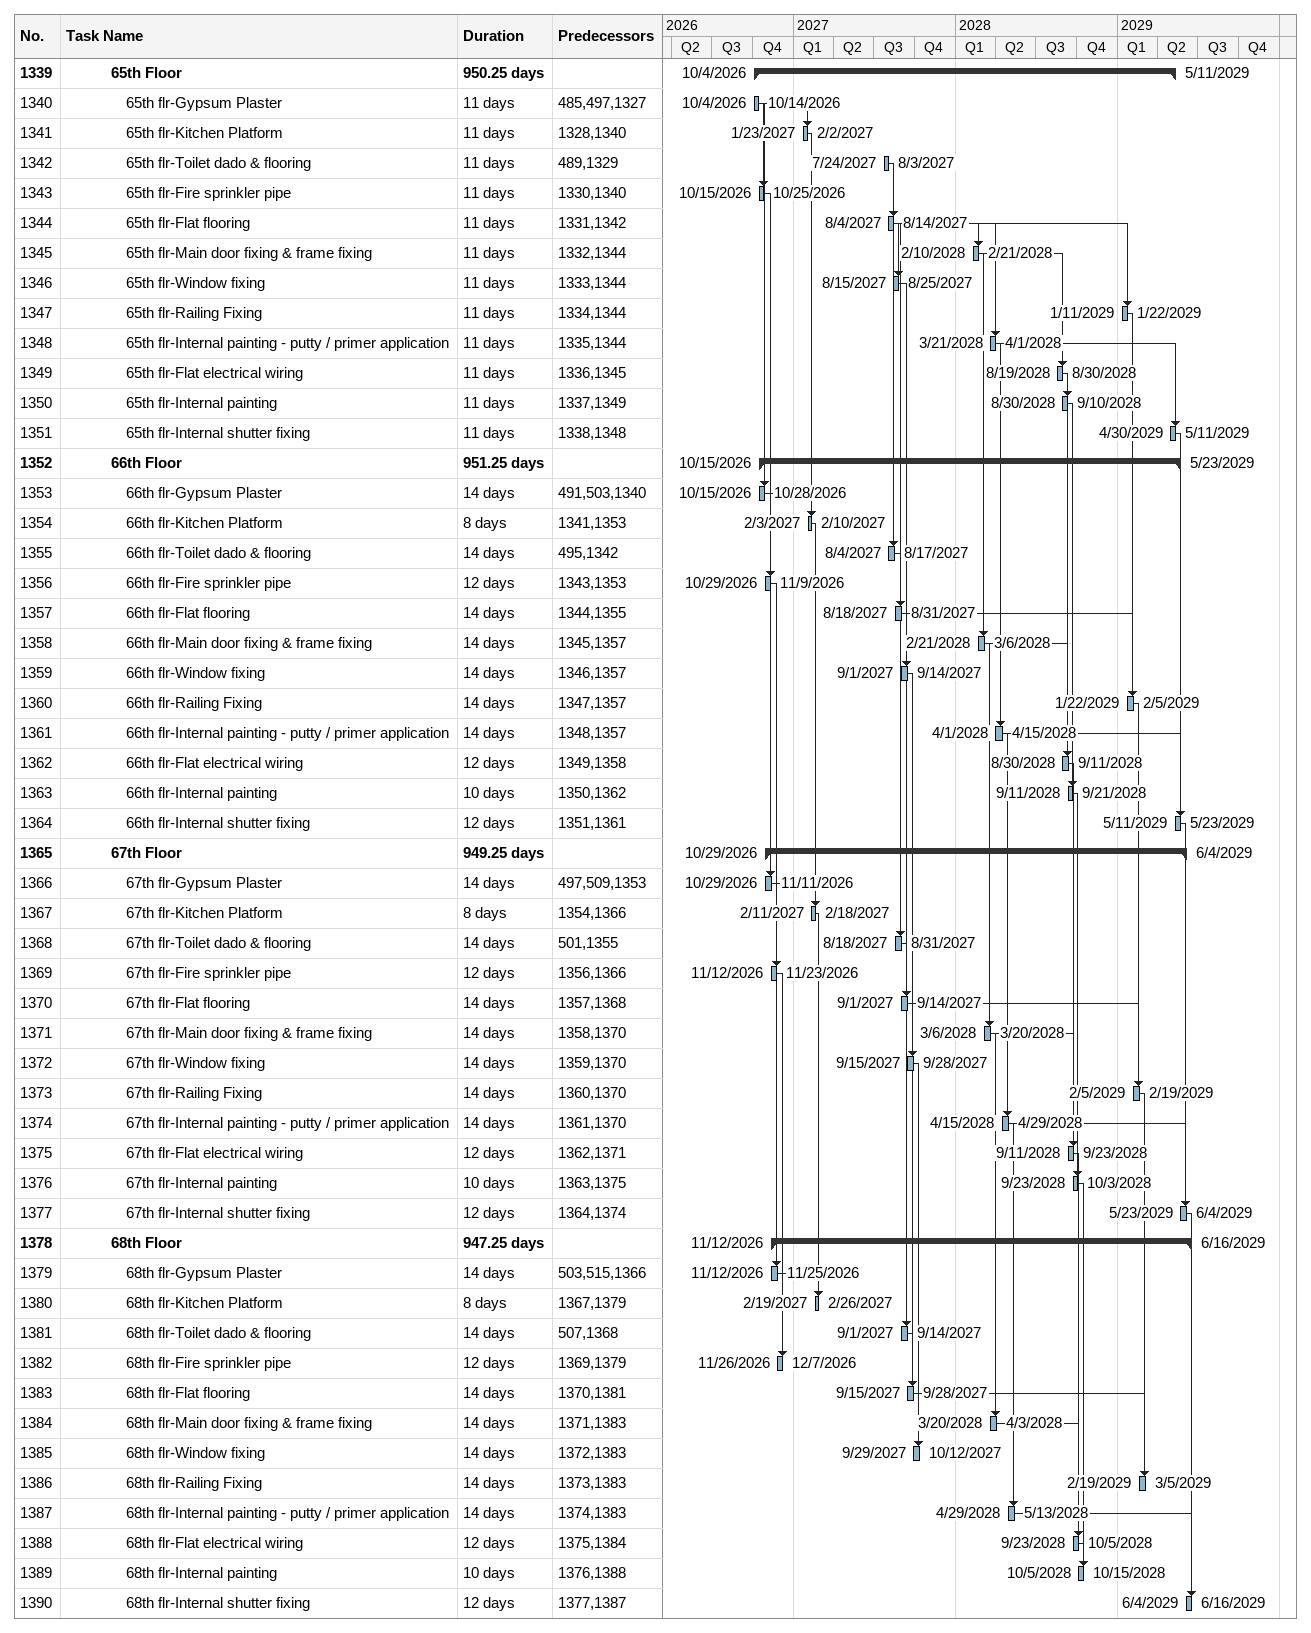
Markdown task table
| ID | Level | Task | Duration | Start | Finish | Predecessors |
|---|---|---|---|---|---|---|
| 1339 | 4 | **65th Floor** | 950.25d | 2026-10-04 | 2029-05-11 |  |
| 1340 | 5 | 65th flr-Gypsum Plaster | 11d | 2026-10-04 | 2026-10-14 | 485, 497, 1327 |
| 1341 | 5 | 65th flr-Kitchen Platform | 11d | 2027-01-23 | 2027-02-02 | 1328, 1340 |
| 1342 | 5 | 65th flr-Toilet dado & flooring | 11d | 2027-07-24 | 2027-08-03 | 489, 1329 |
| 1343 | 5 | 65th flr-Fire sprinkler pipe | 11d | 2026-10-15 | 2026-10-25 | 1330, 1340 |
| 1344 | 5 | 65th flr-Flat flooring | 11d | 2027-08-04 | 2027-08-14 | 1331, 1342 |
| 1345 | 5 | 65th flr-Main door fixing & frame fixing | 11d | 2028-02-10 | 2028-02-21 | 1332, 1344 |
| 1346 | 5 | 65th flr-Window fixing | 11d | 2027-08-15 | 2027-08-25 | 1333, 1344 |
| 1347 | 5 | 65th flr-Railing Fixing | 11d | 2029-01-11 | 2029-01-22 | 1334, 1344 |
| 1348 | 5 | 65th flr-Internal painting - putty / primer application | 11d | 2028-03-21 | 2028-04-01 | 1335, 1344 |
| 1349 | 5 | 65th flr-Flat electrical wiring | 11d | 2028-08-19 | 2028-08-30 | 1336, 1345 |
| 1350 | 5 | 65th flr-Internal painting | 11d | 2028-08-30 | 2028-09-10 | 1337, 1349 |
| 1351 | 5 | 65th flr-Internal shutter fixing | 11d | 2029-04-30 | 2029-05-11 | 1338, 1348 |
| 1352 | 4 | **66th Floor** | 951.25d | 2026-10-15 | 2029-05-23 |  |
| 1353 | 5 | 66th flr-Gypsum Plaster | 14d | 2026-10-15 | 2026-10-28 | 491, 503, 1340 |
| 1354 | 5 | 66th flr-Kitchen Platform | 8d | 2027-02-03 | 2027-02-10 | 1341, 1353 |
| 1355 | 5 | 66th flr-Toilet dado & flooring | 14d | 2027-08-04 | 2027-08-17 | 495, 1342 |
| 1356 | 5 | 66th flr-Fire sprinkler pipe | 12d | 2026-10-29 | 2026-11-09 | 1343, 1353 |
| 1357 | 5 | 66th flr-Flat flooring | 14d | 2027-08-18 | 2027-08-31 | 1344, 1355 |
| 1358 | 5 | 66th flr-Main door fixing & frame fixing | 14d | 2028-02-21 | 2028-03-06 | 1345, 1357 |
| 1359 | 5 | 66th flr-Window fixing | 14d | 2027-09-01 | 2027-09-14 | 1346, 1357 |
| 1360 | 5 | 66th flr-Railing Fixing | 14d | 2029-01-22 | 2029-02-05 | 1347, 1357 |
| 1361 | 5 | 66th flr-Internal painting - putty / primer application | 14d | 2028-04-01 | 2028-04-15 | 1348, 1357 |
| 1362 | 5 | 66th flr-Flat electrical wiring | 12d | 2028-08-30 | 2028-09-11 | 1349, 1358 |
| 1363 | 5 | 66th flr-Internal painting | 10d | 2028-09-11 | 2028-09-21 | 1350, 1362 |
| 1364 | 5 | 66th flr-Internal shutter fixing | 12d | 2029-05-11 | 2029-05-23 | 1351, 1361 |
| 1365 | 4 | **67th Floor** | 949.25d | 2026-10-29 | 2029-06-04 |  |
| 1366 | 5 | 67th flr-Gypsum Plaster | 14d | 2026-10-29 | 2026-11-11 | 497, 509, 1353 |
| 1367 | 5 | 67th flr-Kitchen Platform | 8d | 2027-02-11 | 2027-02-18 | 1354, 1366 |
| 1368 | 5 | 67th flr-Toilet dado & flooring | 14d | 2027-08-18 | 2027-08-31 | 501, 1355 |
| 1369 | 5 | 67th flr-Fire sprinkler pipe | 12d | 2026-11-12 | 2026-11-23 | 1356, 1366 |
| 1370 | 5 | 67th flr-Flat flooring | 14d | 2027-09-01 | 2027-09-14 | 1357, 1368 |
| 1371 | 5 | 67th flr-Main door fixing & frame fixing | 14d | 2028-03-06 | 2028-03-20 | 1358, 1370 |
| 1372 | 5 | 67th flr-Window fixing | 14d | 2027-09-15 | 2027-09-28 | 1359, 1370 |
| 1373 | 5 | 67th flr-Railing Fixing | 14d | 2029-02-05 | 2029-02-19 | 1360, 1370 |
| 1374 | 5 | 67th flr-Internal painting - putty / primer application | 14d | 2028-04-15 | 2028-04-29 | 1361, 1370 |
| 1375 | 5 | 67th flr-Flat electrical wiring | 12d | 2028-09-11 | 2028-09-23 | 1362, 1371 |
| 1376 | 5 | 67th flr-Internal painting | 10d | 2028-09-23 | 2028-10-03 | 1363, 1375 |
| 1377 | 5 | 67th flr-Internal shutter fixing | 12d | 2029-05-23 | 2029-06-04 | 1364, 1374 |
| 1378 | 4 | **68th Floor** | 947.25d | 2026-11-12 | 2029-06-16 |  |
| 1379 | 5 | 68th flr-Gypsum Plaster | 14d | 2026-11-12 | 2026-11-25 | 503, 515, 1366 |
| 1380 | 5 | 68th flr-Kitchen Platform | 8d | 2027-02-19 | 2027-02-26 | 1367, 1379 |
| 1381 | 5 | 68th flr-Toilet dado & flooring | 14d | 2027-09-01 | 2027-09-14 | 507, 1368 |
| 1382 | 5 | 68th flr-Fire sprinkler pipe | 12d | 2026-11-26 | 2026-12-07 | 1369, 1379 |
| 1383 | 5 | 68th flr-Flat flooring | 14d | 2027-09-15 | 2027-09-28 | 1370, 1381 |
| 1384 | 5 | 68th flr-Main door fixing & frame fixing | 14d | 2028-03-20 | 2028-04-03 | 1371, 1383 |
| 1385 | 5 | 68th flr-Window fixing | 14d | 2027-09-29 | 2027-10-12 | 1372, 1383 |
| 1386 | 5 | 68th flr-Railing Fixing | 14d | 2029-02-19 | 2029-03-05 | 1373, 1383 |
| 1387 | 5 | 68th flr-Internal painting - putty / primer application | 14d | 2028-04-29 | 2028-05-13 | 1374, 1383 |
| 1388 | 5 | 68th flr-Flat electrical wiring | 12d | 2028-09-23 | 2028-10-05 | 1375, 1384 |
| 1389 | 5 | 68th flr-Internal painting | 10d | 2028-10-05 | 2028-10-15 | 1376, 1388 |
| 1390 | 5 | 68th flr-Internal shutter fixing | 12d | 2029-06-04 | 2029-06-16 | 1377, 1387 |
